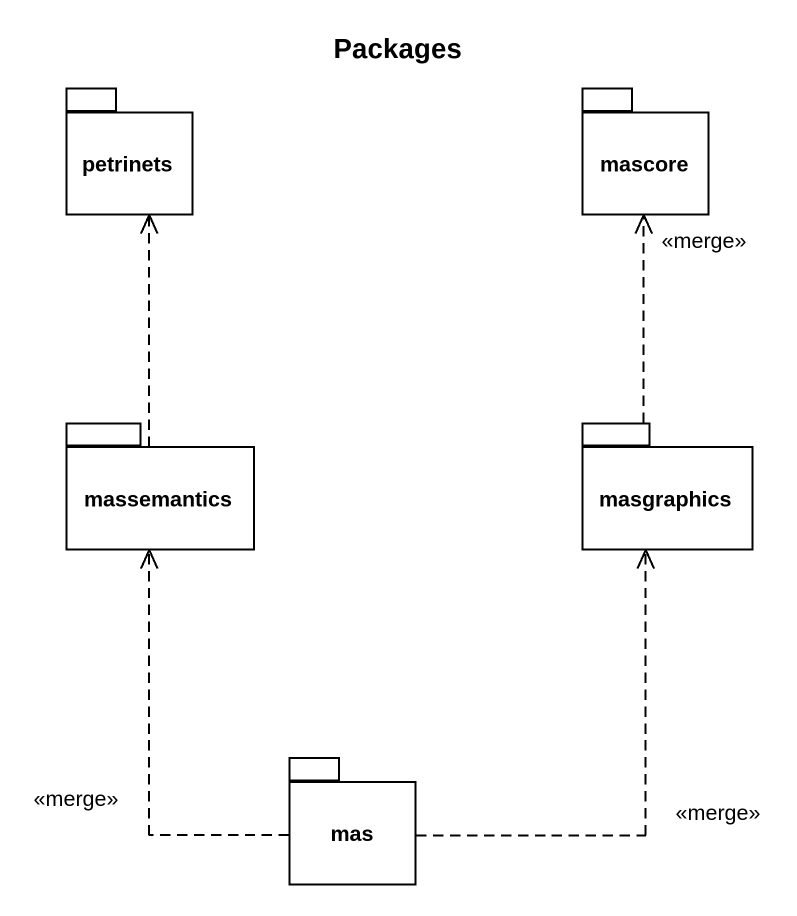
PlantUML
@startuml
title Packages
package petrinets {
}
package mascore {
}
package massemantics {
}
package masgraphics {
}
package mas {
}
massemantics .up.> petrinets
masgraphics .up.> mascore : <<merge>>
mas .up.> massemantics : <<merge>>
mas .up.> masgraphics : <<merge>>
@enduml
